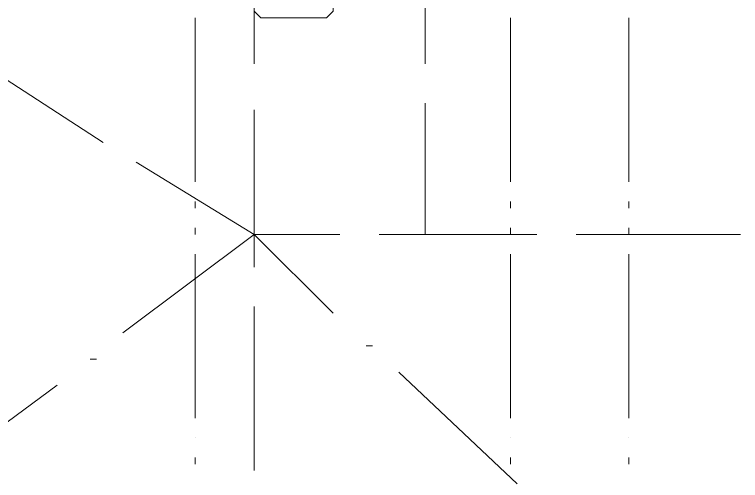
# Model space of a CAD drawing. Header units: millimetres. Extents: x -1005 to 291095, y -4225 to 50669.
# Drawn here: x 66045 to 73656, y 10687 to 15577 of the extents above; entities that cross this region are included whole.
import ezdxf

# ---------------------------------------------------------------- set-up
doc = ezdxf.new("R2010")
doc.units = ezdxf.units.MM
doc.layers.add('PDF_Geomertry', color=7, linetype='Continuous')

msp = doc.modelspace()

# ---------------------------------------------------------------- linework, layer by layer
at = {"layer": 'PDF_Geomertry', "lineweight": 5}
for points in [[(66975.1, 32210.3), (65804.2, 31452.7), (65804.2, 14991.6), (66975.1, 14233.9)], [(68559.2, 15060.4), (68559.2, 16713.4)], [(70350, 16713.4), (70350, 15060.4)], [(67939.3, 15542.6), (67939.3, 13820.7)], [(71245.3, 15542.6), (71245.3, 13820.7)], [(72485.1, 15542.6), (72485.1, 13820.7)], [(70350, 14647.2), (70350, 13269.7)], [(68559.2, 12925.3), (68559.2, 14578.3)], [(69385.7, 12443.2), (68559.2, 13269.7), (67319.4, 14027.3)], [(67939.3, 13614.1), (67939.3, 13545.2)], [(71245.3, 13614.1), (71245.3, 13545.2)], [(72485.1, 13614.1), (72485.1, 13545.2)], [(67939.3, 13338.6), (67939.3, 13269.7)], [(71245.3, 13338.6), (71245.3, 13269.7)], [(72485.1, 13338.6), (72485.1, 13269.7)], [(67181.7, 12236.6), (68559.2, 13269.7), (69454.6, 13269.7)], [(69867.8, 13269.7), (71520.8, 13269.7)], [(71934.1, 13269.7), (73656, 13269.7)], [(67939.3, 13063.1), (67939.3, 11341.2)], [(71245.3, 13063.1), (71245.3, 11341.2)], [(72485.1, 13063.1), (72485.1, 11341.2)], [(68559.2, 10790.2), (68559.2, 12512.1)], [(69798.9, 12098.8), (69730.1, 12098.8)], [(66837.3, 11961.1), (66906.2, 11961.1)], [(71314.2, 10652.4), (70074.5, 11823.3)], [(65184.3, 10721.3), (66492.9, 11685.6)], [(67939.3, 11134.6), (67939.3, 11134.6)], [(71245.3, 11134.6), (71245.3, 11134.6)], [(72485.1, 11134.6), (72485.1, 11134.6)], [(67939.3, 10927.9), (67939.3, 10859.1)], [(71245.3, 10927.9), (71245.3, 10859.1)], [(72485.1, 10927.9), (72485.1, 10859.1)]]:
    msp.add_lwpolyline(points, dxfattribs=at)
msp.add_lwpolyline([(69247.9, 16369.1), (68697, 16369.1), (68628.1, 16300.2), (68559.2, 16300.2), (68559.2, 16231.3), (68559.2, 15680.3), (68559.2, 15611.4), (68628.1, 15542.6), (68697, 15542.6), (69247.9, 15542.6), (69316.8, 15542.6), (69385.7, 15611.4), (69385.7, 15680.3), (69385.7, 16231.3), (69385.7, 16300.2), (69316.8, 16300.2)], close=True, dxfattribs=at)

doc.saveas('drawing.dxf')
